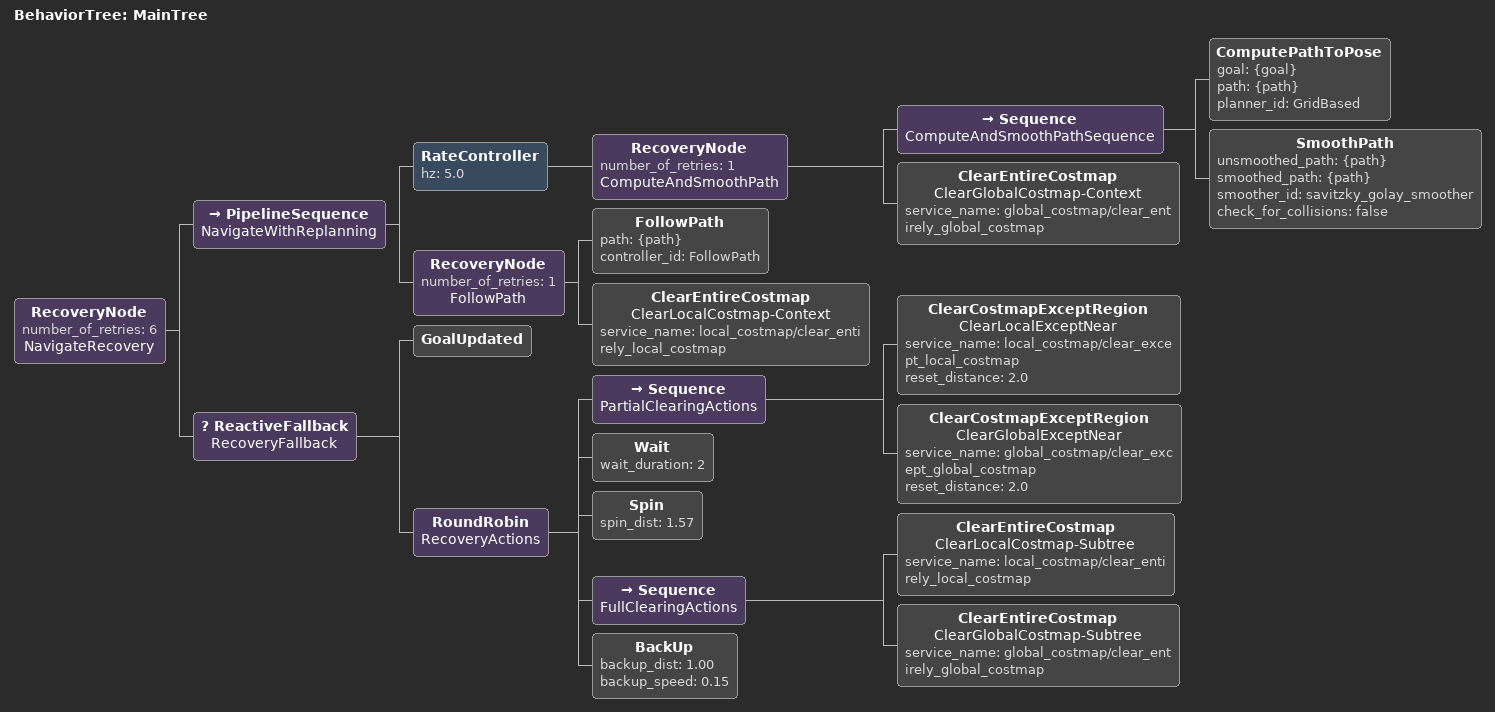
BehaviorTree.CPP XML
<root main_tree_to_execute="MainTree">
  <BehaviorTree ID="MainTree">
    <RecoveryNode number_of_retries="6" name="NavigateRecovery">
      <PipelineSequence name="NavigateWithReplanning">
        <RateController hz="5.0">
          <RecoveryNode number_of_retries="1" name="ComputeAndSmoothPath">
            <Sequence name="ComputeAndSmoothPathSequence">
              <ComputePathToPose goal="{goal}" path="{path}" planner_id="GridBased"/>
              <SmoothPath unsmoothed_path="{path}" smoothed_path="{path}" smoother_id="savitzky_golay_smoother" check_for_collisions="false"/>
            </Sequence>
            <ClearEntireCostmap name="ClearGlobalCostmap-Context" service_name="global_costmap/clear_entirely_global_costmap"/>
          </RecoveryNode>
        </RateController>
        <RecoveryNode number_of_retries="1" name="FollowPath">
          <FollowPath path="{path}" controller_id="FollowPath"/>
          <ClearEntireCostmap name="ClearLocalCostmap-Context" service_name="local_costmap/clear_entirely_local_costmap"/>
        </RecoveryNode>
      </PipelineSequence>
      <ReactiveFallback name="RecoveryFallback">
        <GoalUpdated/>
        <RoundRobin name="RecoveryActions">
          <Sequence name="PartialClearingActions">
            <ClearCostmapExceptRegion name="ClearLocalExceptNear" service_name="local_costmap/clear_except_local_costmap" reset_distance="2.0"/>
            <ClearCostmapExceptRegion name="ClearGlobalExceptNear" service_name="global_costmap/clear_except_global_costmap" reset_distance="2.0"/>
          </Sequence>
          <Wait wait_duration="2"/>
          <Spin spin_dist="1.57"/>
          <Sequence name="FullClearingActions">
            <ClearEntireCostmap name="ClearLocalCostmap-Subtree" service_name="local_costmap/clear_entirely_local_costmap"/>
            <ClearEntireCostmap name="ClearGlobalCostmap-Subtree" service_name="global_costmap/clear_entirely_global_costmap"/>
          </Sequence>
          <BackUp backup_dist="1.00" backup_speed="0.15"/>
        </RoundRobin>
      </ReactiveFallback>
    </RecoveryNode>
  </BehaviorTree>
</root>
